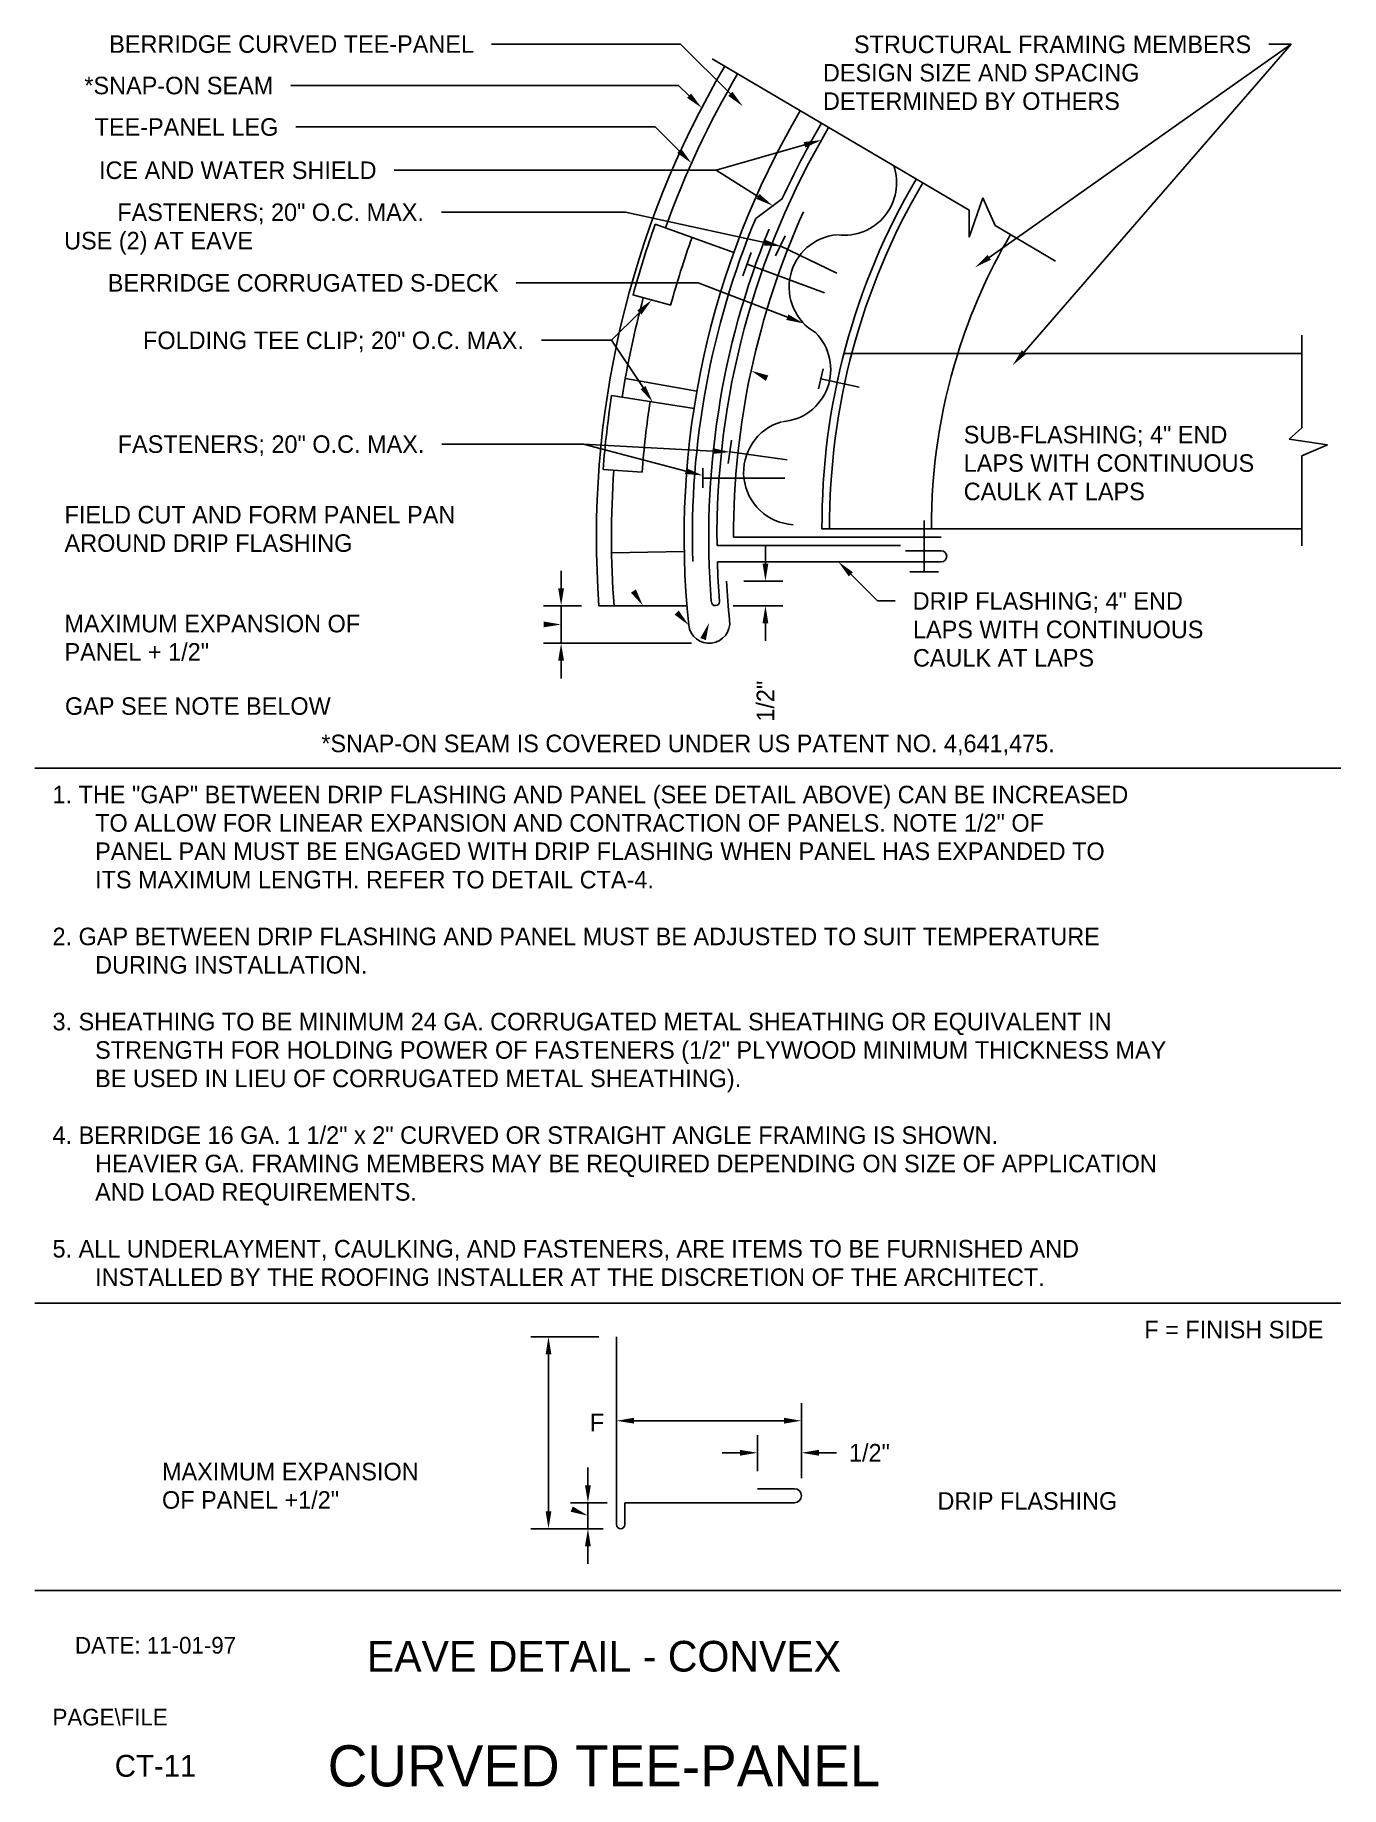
# Model space of a CAD drawing. Extents: x 0.1 to 15, y 0.5 to 20.5.
import ezdxf
from ezdxf.enums import TextEntityAlignment as Align

# ---------------------------------------------------------------- set-up
doc = ezdxf.new("R2010")
doc.units = 0
doc.header["$LTSCALE"] = 0.26666
doc.linetypes.add('HIDDENX2', pattern=[0])
for name, color, linetype in [('BORDER', 7, 'CONTINUOUS'), ('CMP-FLSH', 7, 'CONTINUOUS'), ('DIM-TXT', 7, 'CONTINUOUS'), ('STRCTR', 7, 'CONTINUOUS')]:
    doc.layers.add(name, color=color, linetype=linetype)

msp = doc.modelspace()

# ---------------------------------------------------------------- linework, layer by layer
at = {"layer": 'BORDER', "color": 0, "linetype": 'CONTINUOUS'}
for p, q in [((0.062, 12.129), (14.961, 12.129)), ((0.062, 6.026), (14.961, 6.026)), ((14.961, 2.75), (0.062, 2.75))]:
    msp.add_line(p, q, dxfattribs=at)
at = {"layer": 'CMP-FLSH', "color": 0, "linetype": 'CONTINUOUS'}
for p, q in [((8.588, 18.627), (8.285, 18.401)), ((8.508, 17.975), (8.619, 18.203)), ((8.136, 17.746), (8.234, 18.011)), ((8.564, 18.089), (9.211, 17.774)), ((8.185, 17.878), (9.067, 17.552)), ((9.052, 16.685), (9.002, 16.458)), ((9.027, 16.572), (9.465, 16.477)), ((8.006, 15.869), (7.969, 15.604)), ((7.988, 15.736), (8.641, 15.646)), ((7.679, 15.553), (7.679, 15.326)), ((7.679, 15.439), (8.617, 15.439)), ((10.207, 14.368), (10.207, 14.954)), ((7.843, 14.67), (9.936, 14.67)), ((8.03, 14.764), (10.4, 14.764)), ((10.4, 14.608), (9.993, 14.608)), ((7.847, 14.483), (10.4, 14.483)), ((10.044, 14.368), (10.369, 14.368)), ((7.499, 13.982), (6.496, 13.982)), ((6.696, 5.644), (6.696, 3.501)), ((8.726, 3.911), (8.303, 3.911)), ((6.79, 3.751), (8.726, 3.751)), ((6.79, 3.751), (6.79, 3.501))]:
    msp.add_line(p, q, dxfattribs=at)
at = {"layer": 'CMP-FLSH', "color": 0, "linetype": 'HIDDENX2'}
for p, q in [((8.034, 18.012), (7.138, 18.335)), ((7.314, 17.41), (6.883, 17.527)), ((7.613, 16.431), (6.797, 16.575)), ((7.58, 16.233), (6.639, 16.379)), ((6.988, 15.505), (6.543, 15.537)), ((7.469, 14.601), (6.64, 14.587))]:
    msp.add_line(p, q, dxfattribs=at)
at = {"layer": 'CMP-FLSH', "color": 0, "linetype": 'CONTINUOUS'}
for centre, radius, start, end in [((17.045, 14.767), 10.578, 149.5035, 184.2548), ((17.045, 14.767), 9.578, 149.5035, 186.032), ((17.045, 14.767), 9.203, 149.5035, 180.6011), ((17.045, 14.767), 9.297, 149.5035, 155.4685), ((17.045, 14.767), 9.484, 157.4695, 181.7001), ((17.045, 14.767), 9.015, 155.698, 180.0175), ((17.045, 14.767), 9.297, 157.816, 184.5525), ((10.4, 14.546), 0.0628, 270, 90), ((17.045, 14.767), 9.203, 181.7694, 184.5816), ((17.045, 14.767), 9.109, 183.1755, 185.9863), ((7.825, 14.03), 0.0469, 181.7001, 1.7001), ((7.753, 13.789), 0.235, 186.9195, 6.9195), ((8.726, 3.831), 0.0798, 270.0003, 89.9997), ((6.743, 3.501), 0.0469, 180, 0)]:
    msp.add_arc(centre, radius, start, end, dxfattribs=at)
at = {"layer": 'CMP-FLSH', "color": 0, "linetype": 'HIDDENX2'}
for centre, radius, start, end in [((17.045, 14.767), 10.407, 149.5035, 160.1931), ((17.044, 14.767), 10.528, 160.1927, 164.8041), ((17.046, 14.767), 10.085, 160.1933, 164.8038), ((17.045, 14.767), 10.407, 164.8038, 171.1932), ((17.044, 14.767), 10.528, 171.1927, 175.8041), ((17.046, 14.767), 10.085, 171.1933, 175.8038), ((17.044, 14.767), 10.406, 175.8037, 184.3256)]:
    msp.add_arc(centre, radius, start, end, dxfattribs=at)
at = {"layer": 'DIM-TXT', "color": 0, "linetype": 'CONTINUOUS'}
for p, q in [((7.427, 20.389), (5.27, 20.389)), ((7.995, 19.821), (7.427, 20.389)), ((10.948, 17.956), (14.391, 20.386)), ((11.345, 16.875), (14.391, 20.386)), ((14.391, 20.386), (14.137, 20.386)), ((7.404, 19.916), (2.98, 19.916)), ((7.524, 19.8), (7.404, 19.916)), ((7.138, 19.443), (3.038, 19.443)), ((7.41, 19.171), (7.138, 19.443)), ((8.841, 19.239), (7.834, 18.95)), ((7.834, 18.95), (4.158, 18.95)), ((8.309, 18.651), (7.834, 18.95)), ((6.8, 18.471), (4.699, 18.471)), ((8.385, 18.124), (6.8, 18.471)), ((7.629, 17.665), (5.55, 17.665)), ((8.645, 17.273), (7.629, 17.665)), ((6.957, 17.327), (6.639, 17.01)), ((6.639, 17.01), (5.84, 17.01)), ((6.999, 16.47), (6.64, 17.011)), ((6.32, 15.826), (4.704, 15.826)), ((7.485, 15.519), (6.32, 15.826)), ((7.791, 15.747), (6.32, 15.826)), ((8.395, 14.462), (8.395, 14.662)), ((6.064, 14.182), (6.064, 14.382)), ((8.15, 14.262), (8.595, 14.262)), ((9.369, 14.342), (9.675, 14.037)), ((9.675, 14.037), (9.875, 14.037)), ((6.296, 13.982), (5.864, 13.982)), ((6.064, 13.982), (6.064, 13.554)), ((8.025, 13.983), (8.595, 13.983)), ((8.395, 13.783), (8.395, 13.583)), ((7.553, 13.554), (5.864, 13.554)), ((6.064, 13.354), (6.064, 13.154)), ((6.496, 5.644), (5.72, 5.644)), ((5.92, 3.654), (5.92, 5.444)), ((8.805, 4.031), (8.805, 4.886)), ((8.605, 4.686), (6.896, 4.686)), ((8.303, 4.111), (8.303, 4.521)), ((8.103, 4.321), (7.903, 4.321)), ((9.005, 4.321), (9.205, 4.321)), ((6.37, 3.951), (6.37, 4.151)), ((6.59, 3.751), (6.17, 3.751)), ((6.37, 3.454), (6.37, 3.751)), ((6.543, 3.454), (5.72, 3.454)), ((6.37, 3.254), (6.37, 3.054))]:
    msp.add_line(p, q, dxfattribs=at)
for points in [[(7.547, 19.824), (7.5, 19.776), (7.668, 19.661)], [(8.018, 19.845), (7.971, 19.798), (8.136, 19.68)], [(7.434, 19.195), (7.387, 19.147), (7.552, 19.03)], [(8.832, 19.271), (8.85, 19.207), (9.033, 19.294)], [(8.327, 18.68), (8.291, 18.623), (8.478, 18.545)], [(8.392, 18.156), (8.378, 18.091), (8.58, 18.081)], [(10.967, 17.929), (10.929, 17.984), (10.785, 17.841)], [(6.981, 17.304), (6.933, 17.351), (7.098, 17.469)], [(8.657, 17.305), (8.633, 17.242), (8.832, 17.202)], [(11.37, 16.853), (11.32, 16.897), (11.214, 16.724)], [(7.027, 16.489), (6.971, 16.452), (7.109, 16.304)], [(7.793, 15.78), (7.789, 15.713), (7.991, 15.736)], [(7.494, 15.551), (7.477, 15.486), (7.679, 15.468)], [(8.362, 14.462), (8.428, 14.462), (8.395, 14.262)], [(9.345, 14.318), (9.393, 14.365), (9.227, 14.483)], [(6.03, 14.182), (6.097, 14.182), (6.064, 13.982)], [(8.362, 13.783), (8.428, 13.783), (8.395, 13.983)], [(6.03, 13.354), (6.097, 13.354), (6.064, 13.554)], [(5.887, 5.444), (5.953, 5.444), (5.92, 5.644)], [(6.896, 4.72), (6.896, 4.653), (6.696, 4.686)], [(8.605, 4.72), (8.605, 4.653), (8.805, 4.686)], [(8.103, 4.354), (8.103, 4.287), (8.303, 4.321)], [(9.005, 4.354), (9.005, 4.287), (8.805, 4.321)], [(6.336, 3.951), (6.403, 3.951), (6.37, 3.751)], [(5.887, 3.654), (5.953, 3.654), (5.92, 3.454)], [(6.336, 3.254), (6.403, 3.254), (6.37, 3.454)]]:
    msp.add_solid(points, dxfattribs=at)
at = {"layer": 'DIM-TXT', "color": 0, "linetype": 'CONTINUOUS', "extrusion": (0, 0, -1)}
for points in [[(-8.399, 16.548), (-8.232, 16.663), (-8.427, 16.609)], [(-6.917, 14.168), (-6.998, 13.982), (-6.861, 14.131)], [(-5.864, 13.803), (-6.064, 13.768), (-5.863, 13.736)], [(-7.406, 13.928), (-7.52, 13.76), (-7.358, 13.882)], [(-7.652, 13.613), (-7.753, 13.789), (-7.715, 13.59)], [(-6.197, 3.709), (-6.37, 3.603), (-6.172, 3.648)]]:
    msp.add_solid(points, dxfattribs=at)
at = {"layer": 'STRCTR', "color": 0, "linetype": 'CONTINUOUS'}
for p, q in [((10.718, 18.494), (7.788, 20.219)), ((10.718, 18.185), (10.874, 18.634)), ((10.874, 18.634), (11.015, 18.319)), ((10.718, 18.494), (10.718, 18.185)), ((11.015, 18.319), (11.704, 17.913)), ((14.516, 16.012), (14.516, 17.069)), ((14.516, 16.858), (9.289, 16.858)), ((14.516, 16.012), (14.371, 15.883)), ((14.371, 15.883), (14.807, 15.819)), ((14.807, 15.819), (14.516, 15.691)), ((14.516, 15.691), (14.516, 14.666)), ((9.039, 14.858), (14.516, 14.858))]:
    msp.add_line(p, q, dxfattribs=at)
for centre, radius, start, end in [((9.295, 18.805), 0.596, 262.989, 19.1076), ((16.835, 14.901), 7.795, 149.5674, 180.3161), ((9.264, 17.617), 0.599, 95.0282, 240.0966), ((16.835, 14.901), 6.546, 149.5799, 162.7226), ((8.544, 16.676), 0.596, 274.2393, 45.0333), ((8.745, 15.505), 0.599, 106.2779, 266.8424)]:
    msp.add_arc(centre, radius, start, end, dxfattribs=at)
at = {"layer": 'STRCTR', "color": 0, "linetype": 'HIDDENX2'}
for radius, start, end in [(7.708, 149.5682, 180.3196), (6.545, 162.7224, 180.3763)]:
    msp.add_arc((16.835, 14.901), radius, start, end, dxfattribs=at)

# ---------------------------------------------------------------- texts
at = {"layer": 'BORDER', "color": 0, "linetype": 'CONTINUOUS'}
for s, height, p in [('DATE: 11-01-97', 0.1902, (1.437, 2.125)), ('CT-11', 0.25, (1.437, 0.75))]:
    msp.add_text(s, height=height, dxfattribs=at).set_placement(p, align=Align.MIDDLE)
msp.add_text('PAGE\\FILE', height=0.1902, dxfattribs=at).set_placement((0.262, 1.21))
at = {"layer": 'BORDER', "color": 0}
msp.add_text('CURVED TEE-PANEL', height=0.46875, dxfattribs=at).set_placement((6.553, 0.75), align=Align.MIDDLE)
at = {"layer": 'DIM-TXT', "color": 0, "linetype": 'CONTINUOUS'}
for s, p in [('BERRIDGE CURVED TEE-PANEL', (5.07, 20.389)), ('STRUCTURAL FRAMING MEMBERS', (13.937, 20.386)), ('*SNAP-ON SEAM', (2.78, 19.916)), ('TEE-PANEL LEG', (2.838, 19.443)), ('ICE AND WATER SHIELD', (3.958, 18.95)), ('FASTENERS; 20" O.C. MAX.', (4.499, 18.471)), ('BERRIDGE CORRUGATED S-DECK', (5.35, 17.665)), ('FOLDING TEE CLIP; 20" O.C. MAX.', (5.64, 17.01)), ('FASTENERS; 20" O.C. MAX.', (4.504, 15.826))]:
    msp.add_text(s, height=0.2, dxfattribs=at).set_placement(p, align=Align.MIDDLE_RIGHT)
for s, p in [('DESIGN SIZE AND SPACING', (9.051, 19.962)), ('DETERMINED BY OTHERS', (9.051, 19.638)), ('USE (2) AT EAVE', (0.394, 18.047)), ('SUB-FLASHING; 4" END', (10.657, 15.834)), ('LAPS WITH CONTINUOUS', (10.657, 15.51)), ('CAULK AT LAPS', (10.657, 15.186)), ('FIELD CUT AND FORM PANEL PAN', (0.399, 14.921)), ('AROUND DRIP FLASHING', (0.399, 14.597)), ('MAXIMUM EXPANSION OF', (0.398, 13.679)), ('LAPS WITH CONTINUOUS', (10.078, 13.612)), ('PANEL + 1/2"', (0.399, 13.356)), ('CAULK AT LAPS', (10.078, 13.288)), ('GAP SEE NOTE BELOW', (0.404, 12.738)), ('1. THE "GAP" BETWEEN DRIP FLASHING AND PANEL (SEE DETAIL ABOVE) CAN BE INCREASED', (0.262, 11.729)), ('TO ALLOW FOR LINEAR EXPANSION AND CONTRACTION OF PANELS. NOTE 1/2" OF', (0.748, 11.405)), ('PANEL PAN MUST BE ENGAGED WITH DRIP FLASHING WHEN PANEL HAS EXPANDED TO', (0.748, 11.082)), ('ITS MAXIMUM LENGTH. REFER TO DETAIL CTA-4.', (0.748, 10.758)), ('2. GAP BETWEEN DRIP FLASHING AND PANEL MUST BE ADJUSTED TO SUIT TEMPERATURE', (0.262, 10.11)), ('DURING INSTALLATION.', (0.748, 9.786)), ('3. SHEATHING TO BE MINIMUM 24 GA. CORRUGATED METAL SHEATHING OR EQUIVALENT IN', (0.262, 9.139)), ('STRENGTH FOR HOLDING POWER OF FASTENERS (1/2" PLYWOOD MINIMUM THICKNESS MAY', (0.748, 8.815)), ('BE USED IN LIEU OF CORRUGATED METAL SHEATHING).', (0.748, 8.491)), ('4. BERRIDGE 16 GA. 1 1/2" x 2" CURVED OR STRAIGHT ANGLE FRAMING IS SHOWN.', (0.262, 7.844)), ('HEAVIER GA. FRAMING MEMBERS MAY BE REQUIRED DEPENDING ON SIZE OF APPLICATION', (0.748, 7.52)), ('AND LOAD REQUIREMENTS.', (0.748, 7.196)), ('5. ALL UNDERLAYMENT, CAULKING, AND FASTENERS, ARE ITEMS TO BE FURNISHED AND', (0.262, 6.548)), ('INSTALLED BY THE ROOFING INSTALLER AT THE DISCRETION OF THE ARCHITECT.', (0.748, 6.224)), ('F', (6.392, 4.567)), ('1/2"', (9.348, 4.221)), ('MAXIMUM EXPANSION', (1.511, 4.006)), ('OF PANEL +1/2"', (1.511, 3.683))]:
    msp.add_text(s, height=0.2, dxfattribs=at).set_placement(p)
msp.add_text('DRIP FLASHING; 4" END', height=0.2, dxfattribs=at).set_placement((10.075, 14.037), align=Align.MIDDLE_LEFT)
msp.add_text('1/2"', height=0.2, rotation=90, dxfattribs=at).set_placement((8.495, 12.66))
for s, p in [('*SNAP-ON SEAM IS COVERED UNDER US PATENT NO. 4,641,475.', (7.512, 12.312)), ('DRIP FLASHING', (11.383, 3.671))]:
    msp.add_text(s, height=0.2, dxfattribs=at).set_placement(p, align=Align.CENTER)
msp.add_text('F = FINISH SIDE', height=0.2, dxfattribs=at).set_placement((14.761, 5.626), align=Align.RIGHT)
msp.add_text('EAVE DETAIL - CONVEX', height=0.35, dxfattribs=at).set_placement((6.553, 2), align=Align.MIDDLE)

doc.saveas('drawing.dxf')
